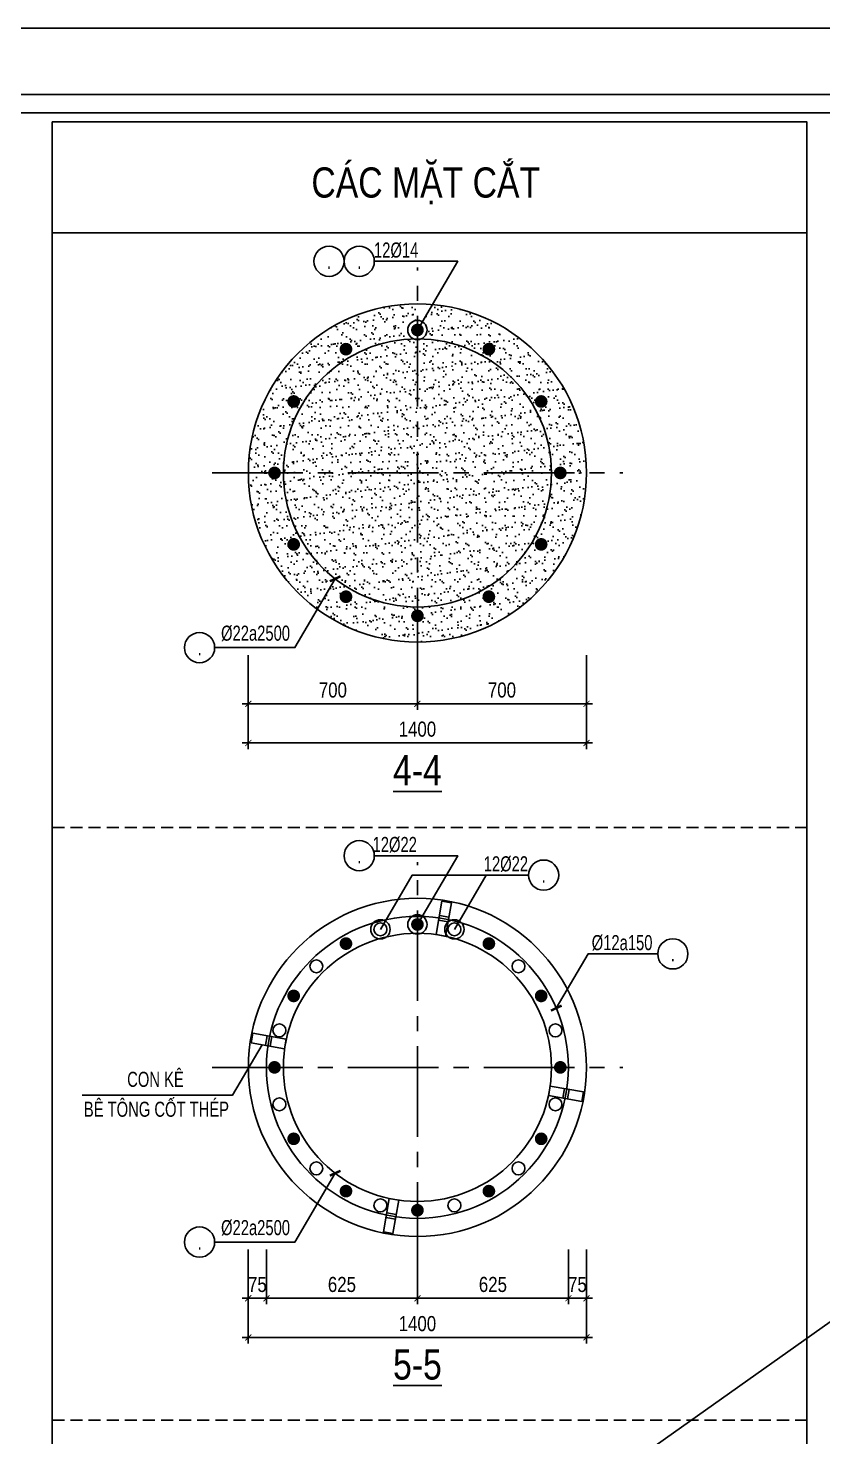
# Model space of a CAD drawing. Extents: x 171424 to 249266, y 74893 to 149166.
# Drawn here: x 181588 to 184878, y 83912 to 89743 of the extents above; entities that cross this region are included whole.
import ezdxf
from ezdxf.enums import TextEntityAlignment as Align

# ---------------------------------------------------------------- set-up
doc = ezdxf.new("R2010")
doc.units = 0
doc.header["$LTSCALE"] = 500
doc.header["$MEASUREMENT"] = 0
doc.header["$PDMODE"] = 3
doc.linetypes.add('CENTER2', pattern=[1.125, 0.75, -0.125, 0.125, -0.125])
doc.linetypes.add('HIDDEN', pattern=[0.375, 0.25, -0.125])
doc.layers.get('0').update_dxf_attribs({"linetype": 'CONTINUOUS'})
doc.layers.get('DEFPOINTS').update_dxf_attribs({"linetype": 'CONTINUOUS'})
for name, color, linetype in [('01.CDC.AXIS', 160, 'CENTER2'), ('02.CDC.DIM', 1, 'CONTINUOUS'), ('03.CDC.BORDER', 3, 'CONTINUOUS'), ('04.CDC.HIDDEN', 8, 'HIDDEN'), ('05.CDC.STEEL', 4, 'CONTINUOUS'), ('06.CDC.TEXT', 2, 'CONTINUOUS'), ('10.CDC.HATCH', 9, 'CONTINUOUS'), ('11.CDC.NOTE', 8, 'CONTINUOUS'), ('CDC-KHUNGTEN', 7, 'CONTINUOUS'), ('CDC.10.HATCH', 9, 'CONTINUOUS')]:
    doc.layers.add(name, color=color, linetype=linetype)
doc.layers.add('KCS_Plotter', color=11, linetype='CONTINUOUS', plot=False)
doc.styles.add('ARIAL', font='arial.ttf', dxfattribs={"width": 0.8})
doc.dimstyles.new('DIM25', dxfattribs={"dimscale": 25, "dimtxt": 2.5, "dimasz": 1, "dimexe": 1, "dimexo": 0, "dimgap": 1, "dimtad": 1, "dimdec": 0, "dimdsep": 46, "dimtxsty": 'ARIAL', "dimblk": 'ARCHTICK', "dimcen": 1, "dimdle": 1, "dimclrd": 1, "dimclre": 1, "dimclrt": 2, "dimadec": 0, "dimazin": 0, "dimtfac": 1, "dimtdec": 0, "dimtix": 1, "dimtmove": 2, "dimatfit": 3, "dimldrblk": 'ARCHTICK', "dimfxl": 1, "dimtolj": 1, "dimtzin": 0, "dimarcsym": 0})

# ---------------------------------------------------------------- blocks, each defined once
blk = doc.blocks.new('_ArchTick')
at = {"color": 0, "linetype": 'ByBlock', "const_width": 0.15}
blk.add_lwpolyline([(-0.5, -0.5), (0.5, 0.5)], dxfattribs=at)
blk = doc.blocks.new('*D201')
at = {"layer": '02.CDC.DIM', "color": 1, "lineweight": -2, "transparency": 16777216}
for p, q in [((182499.9, 87147.2), (182499.9, 86758.8)), ((183899.9, 87147.2), (183899.9, 86758.8)), ((183924.9, 86783.8), (182474.9, 86783.8))]:
    blk.add_line(p, q, dxfattribs=at)
at = {"layer": 'DEFPOINTS', "color": 0, "transparency": 16777216}
for p in [(182499.9, 87147.2), (183899.9, 87147.2), (182499.9, 86783.8)]:
    blk.add_point(p, dxfattribs=at)
at = {"layer": '02.CDC.DIM', "color": 1, "lineweight": -2, "transparency": 16777216, "xscale": 25, "yscale": 25, "zscale": 25, "rotation": 180}
blk.add_blockref('_ArchTick', (182499.9, 86783.8), dxfattribs=at)
at = {"layer": '02.CDC.DIM', "color": 1, "lineweight": -2, "transparency": 16777216, "xscale": 25, "yscale": 25, "zscale": 25}
blk.add_blockref('_ArchTick', (183899.9, 86783.8), dxfattribs=at)
at = {"layer": '02.CDC.DIM', "color": 2, "transparency": 16777216, "insert": (183199.9, 86840.7), "char_height": 62.5, "attachment_point": 5, "style": 'ARIAL'}
blk.add_mtext('\\A1;1400', dxfattribs=at)
blk = doc.blocks.new('*D202')
at = {"layer": '02.CDC.DIM', "color": 1, "lineweight": -2, "transparency": 16777216}
for p, q in [((183199.9, 87147.2), (183199.9, 86920.9)), ((183899.9, 87147.2), (183899.9, 86920.9)), ((183924.9, 86945.9), (183174.9, 86945.9))]:
    blk.add_line(p, q, dxfattribs=at)
at = {"layer": 'DEFPOINTS', "color": 0, "transparency": 16777216}
for p in [(183199.9, 87147.2), (183899.9, 87147.2), (183199.9, 86945.9)]:
    blk.add_point(p, dxfattribs=at)
at = {"layer": '02.CDC.DIM', "color": 1, "lineweight": -2, "transparency": 16777216, "xscale": 25, "yscale": 25, "zscale": 25, "rotation": 180}
blk.add_blockref('_ArchTick', (183199.9, 86945.9), dxfattribs=at)
at = {"layer": '02.CDC.DIM', "color": 1, "lineweight": -2, "transparency": 16777216, "xscale": 25, "yscale": 25, "zscale": 25}
blk.add_blockref('_ArchTick', (183899.9, 86945.9), dxfattribs=at)
at = {"layer": '02.CDC.DIM', "color": 2, "transparency": 16777216, "insert": (183549.9, 87002.8), "char_height": 62.5, "attachment_point": 5, "style": 'ARIAL'}
blk.add_mtext('\\A1;700', dxfattribs=at)
blk = doc.blocks.new('*D203')
at = {"layer": '02.CDC.DIM', "color": 1, "lineweight": -2, "transparency": 16777216}
for p, q in [((182499.9, 87147.2), (182499.9, 86920.9)), ((183199.9, 87130.8), (183199.9, 86920.9)), ((183224.9, 86945.9), (182474.9, 86945.9))]:
    blk.add_line(p, q, dxfattribs=at)
at = {"layer": 'DEFPOINTS', "color": 0, "transparency": 16777216}
for p in [(182499.9, 87147.2), (183199.9, 87130.8), (182499.9, 86945.9)]:
    blk.add_point(p, dxfattribs=at)
at = {"layer": '02.CDC.DIM', "color": 1, "lineweight": -2, "transparency": 16777216, "xscale": 25, "yscale": 25, "zscale": 25, "rotation": 180}
blk.add_blockref('_ArchTick', (182499.9, 86945.9), dxfattribs=at)
at = {"layer": '02.CDC.DIM', "color": 1, "lineweight": -2, "transparency": 16777216, "xscale": 25, "yscale": 25, "zscale": 25}
blk.add_blockref('_ArchTick', (183199.9, 86945.9), dxfattribs=at)
at = {"layer": '02.CDC.DIM', "color": 2, "transparency": 16777216, "insert": (182849.9, 87002.8), "char_height": 62.5, "attachment_point": 5, "style": 'ARIAL'}
blk.add_mtext('\\A1;700', dxfattribs=at)
blk = doc.blocks.new('*D204')
at = {"layer": '02.CDC.DIM', "color": 1, "lineweight": -2, "transparency": 16777216}
for p, q in [((182499.9, 84686.4), (182499.9, 84298)), ((183899.9, 84686.4), (183899.9, 84298)), ((183924.9, 84323), (182474.9, 84323))]:
    blk.add_line(p, q, dxfattribs=at)
at = {"layer": 'DEFPOINTS', "color": 0, "transparency": 16777216}
for p in [(182499.9, 84686.4), (183899.9, 84686.4), (182499.9, 84323)]:
    blk.add_point(p, dxfattribs=at)
at = {"layer": '02.CDC.DIM', "color": 1, "lineweight": -2, "transparency": 16777216, "xscale": 25, "yscale": 25, "zscale": 25, "rotation": 180}
blk.add_blockref('_ArchTick', (182499.9, 84323), dxfattribs=at)
at = {"layer": '02.CDC.DIM', "color": 1, "lineweight": -2, "transparency": 16777216, "xscale": 25, "yscale": 25, "zscale": 25}
blk.add_blockref('_ArchTick', (183899.9, 84323), dxfattribs=at)
at = {"layer": '02.CDC.DIM', "color": 2, "transparency": 16777216, "insert": (183199.9, 84379.9), "char_height": 62.5, "attachment_point": 5, "style": 'ARIAL'}
blk.add_mtext('\\A1;1400', dxfattribs=at)
blk = doc.blocks.new('*D205')
at = {"layer": '02.CDC.DIM', "color": 1, "lineweight": -2, "transparency": 16777216}
for p, q in [((183199.9, 84686.4), (183199.9, 84460.1)), ((183824.9, 84686.4), (183824.9, 84460.1)), ((183849.9, 84485.1), (183174.9, 84485.1))]:
    blk.add_line(p, q, dxfattribs=at)
at = {"layer": 'DEFPOINTS', "color": 0, "transparency": 16777216}
for p in [(183199.9, 84686.4), (183824.9, 84686.4), (183199.9, 84485.1)]:
    blk.add_point(p, dxfattribs=at)
at = {"layer": '02.CDC.DIM', "color": 1, "lineweight": -2, "transparency": 16777216, "xscale": 25, "yscale": 25, "zscale": 25, "rotation": 180}
blk.add_blockref('_ArchTick', (183199.9, 84485.1), dxfattribs=at)
at = {"layer": '02.CDC.DIM', "color": 1, "lineweight": -2, "transparency": 16777216, "xscale": 25, "yscale": 25, "zscale": 25}
blk.add_blockref('_ArchTick', (183824.9, 84485.1), dxfattribs=at)
at = {"layer": '02.CDC.DIM', "color": 2, "transparency": 16777216, "insert": (183512.4, 84542), "char_height": 62.5, "attachment_point": 5, "style": 'ARIAL'}
blk.add_mtext('\\A1;625', dxfattribs=at)
blk = doc.blocks.new('*D206')
at = {"layer": '02.CDC.DIM', "color": 1, "lineweight": -2, "transparency": 16777216}
for p, q in [((182499.9, 84686.4), (182499.9, 84460.1)), ((182574.9, 84686.4), (182574.9, 84460.1)), ((182499.9, 84485.1), (182474.9, 84485.1)), ((182574.9, 84485.1), (182499.9, 84485.1)), ((182574.9, 84485.1), (182599.9, 84485.1))]:
    blk.add_line(p, q, dxfattribs=at)
at = {"layer": 'DEFPOINTS', "color": 0, "transparency": 16777216}
for p in [(182499.9, 84686.4), (182574.9, 84686.4), (182499.9, 84485.1)]:
    blk.add_point(p, dxfattribs=at)
at = {"layer": '02.CDC.DIM', "color": 1, "lineweight": -2, "transparency": 16777216, "xscale": 25, "yscale": 25, "zscale": 25}
blk.add_blockref('_ArchTick', (182499.9, 84485.1), dxfattribs=at)
at = {"layer": '02.CDC.DIM', "color": 1, "lineweight": -2, "transparency": 16777216, "xscale": 25, "yscale": 25, "zscale": 25, "rotation": 180}
blk.add_blockref('_ArchTick', (182574.9, 84485.1), dxfattribs=at)
at = {"layer": '02.CDC.DIM', "color": 2, "transparency": 16777216, "insert": (182537.4, 84541.9), "char_height": 62.5, "attachment_point": 5, "style": 'ARIAL'}
blk.add_mtext('\\A1;75', dxfattribs=at)
blk = doc.blocks.new('*D207')
at = {"layer": '02.CDC.DIM', "color": 1, "lineweight": -2, "transparency": 16777216}
for p, q in [((182574.9, 84686.4), (182574.9, 84460.1)), ((183199.9, 84670), (183199.9, 84460.1)), ((183224.9, 84485.1), (182549.9, 84485.1))]:
    blk.add_line(p, q, dxfattribs=at)
at = {"layer": 'DEFPOINTS', "color": 0, "transparency": 16777216}
for p in [(182574.9, 84686.4), (183199.9, 84670), (182574.9, 84485.1)]:
    blk.add_point(p, dxfattribs=at)
at = {"layer": '02.CDC.DIM', "color": 1, "lineweight": -2, "transparency": 16777216, "xscale": 25, "yscale": 25, "zscale": 25, "rotation": 180}
blk.add_blockref('_ArchTick', (182574.9, 84485.1), dxfattribs=at)
at = {"layer": '02.CDC.DIM', "color": 1, "lineweight": -2, "transparency": 16777216, "xscale": 25, "yscale": 25, "zscale": 25}
blk.add_blockref('_ArchTick', (183199.9, 84485.1), dxfattribs=at)
at = {"layer": '02.CDC.DIM', "color": 2, "transparency": 16777216, "insert": (182887.4, 84542), "char_height": 62.5, "attachment_point": 5, "style": 'ARIAL'}
blk.add_mtext('\\A1;625', dxfattribs=at)
blk = doc.blocks.new('*D208')
at = {"layer": '02.CDC.DIM', "color": 1, "lineweight": -2, "transparency": 16777216}
for p, q in [((183824.9, 84686.4), (183824.9, 84460.1)), ((183899.9, 84686.4), (183899.9, 84460.1)), ((183824.9, 84485.1), (183799.9, 84485.1)), ((183899.9, 84485.1), (183824.9, 84485.1)), ((183899.9, 84485.1), (183924.9, 84485.1))]:
    blk.add_line(p, q, dxfattribs=at)
at = {"layer": 'DEFPOINTS', "color": 0, "transparency": 16777216}
for p in [(183824.9, 84686.4), (183899.9, 84686.4), (183824.9, 84485.1)]:
    blk.add_point(p, dxfattribs=at)
at = {"layer": '02.CDC.DIM', "color": 1, "lineweight": -2, "transparency": 16777216, "xscale": 25, "yscale": 25, "zscale": 25}
blk.add_blockref('_ArchTick', (183824.9, 84485.1), dxfattribs=at)
at = {"layer": '02.CDC.DIM', "color": 1, "lineweight": -2, "transparency": 16777216, "xscale": 25, "yscale": 25, "zscale": 25, "rotation": 180}
blk.add_blockref('_ArchTick', (183899.9, 84485.1), dxfattribs=at)
at = {"layer": '02.CDC.DIM', "color": 2, "transparency": 16777216, "insert": (183862.4, 84541.9), "char_height": 62.5, "attachment_point": 5, "style": 'ARIAL'}
blk.add_mtext('\\A1;75', dxfattribs=at)
blk = doc.blocks.new('KHUNG A1')
at = {"layer": 'CDC-KHUNGTEN'}
blk.add_lwpolyline([(10366.22, 712.17), (10366.22, 1278.17), (9655.22, 1278.17), (9655.22, 712.17)], close=True, dxfattribs=at)
at = {"layer": 'CDC.10.HATCH', "color": 8}
blk.add_lwpolyline([(9652.22, 709.17), (10447.22, 709.17), (10447.22, 1281.17), (9652.22, 1281.17)], close=True, dxfattribs=at)
at = {"layer": 'DEFPOINTS', "color": 1}
blk.add_lwpolyline([(9617.22, 698.17), (9617.22, 1292.17), (10458.22, 1292.17), (10458.22, 698.17), (9617.22, 698.17)], close=True, dxfattribs=at)

msp = doc.modelspace()

# ---------------------------------------------------------------- hatches: boundary and pattern name
at = {"layer": '10.CDC.HATCH'}
h = msp.add_hatch(dxfattribs=at)
h.set_pattern_fill('AR-SAND', color=256, scale=30, style=0)
h.set_pattern_definition([(37.5, (41078.447, 25262.434), (-1.889801, 57.804713), [0, -45.6, 0, -51, 0, -48.75]), (7.5, (41078.45, 25262.43), (53.0933, 84.664382), [0, -24.6, 0, -41.1, 0, -15.75]), (327.5, (41041.547, 25262.434), (93.424256, 0.169772), [0, -15, 0, -54, 0, -70.5]), (317.5, (41041.55, 25262.43), (90.1838, 26.330267), [0, -7.5, 0, -35.4, 0, -40.5])])
h.paths.add_polyline_path([(183184.31, 88456.56, -0.3009031), (183159.95, 88493.37, -0.4142136), (183199.95, 88533.37), (183199.95, 88601.78, 0.4142136), (182499.95, 87901.78), (182595.23, 87901.78, -0.4142136), (182608.35, 87914.9, -0.4142136), (182621.48, 87901.78), (182644.95, 87901.78, -0.4059844)])
h.paths.add_polyline_path([(182694.17, 88208.94, -1), (182681.05, 88186.21, -1)], flags=16)
h.paths.add_polyline_path([(182892.78, 88407.55, -1), (182915.52, 88420.68, -1)], flags=16)
h.paths.add_polyline_path([(183199.95, 88453.38, -0.1007529), (183184.31, 88456.56, 0.4059844), (182644.95, 87901.78), (183199.95, 87901.78)], flags=17)
h.paths.add_polyline_path([(183261.86, 88599.04), (183220.17, 88527.88, -0.266226), (183239.94, 88493.37, -0.3009031), (183215.58, 88456.56, -0.4059844), (183754.95, 87901.78), (183778.42, 87901.78, -0.4142136), (183791.54, 87914.9, -0.4142136), (183804.67, 87901.78), (183899.95, 87901.78, 0.3885051)])
h.paths.add_polyline_path([(183484.38, 88420.68, -1), (183507.11, 88407.55, -1)], flags=16)
h.paths.add_polyline_path([(183705.72, 88208.94, -1), (183718.84, 88186.21, -1)], flags=16)
h.paths.add_polyline_path([(183215.58, 88456.56, -0.1007529), (183199.95, 88453.38), (183199.95, 87901.78), (183754.95, 87901.78, 0.4059844)])
h.paths.add_polyline_path([(183754.95, 87901.78), (183199.95, 87901.78), (183199.95, 87346.78, 0.4142136)], flags=17)
h.paths.add_polyline_path([(183899.95, 87901.78), (183804.67, 87901.78, -0.4142136), (183791.54, 87888.65, -0.4142136), (183778.42, 87901.78), (183754.95, 87901.78, -0.4142136), (183199.95, 87346.78), (183199.95, 87323.31, -0.4142136), (183213.07, 87310.19, -0.4142136), (183199.95, 87297.06), (183199.95, 87201.78, 0.4142136)])
h.paths.add_polyline_path([(183718.84, 87617.35, -1), (183705.72, 87594.62, -1)], flags=16)
h.paths.add_polyline_path([(183507.11, 87396.01, -1), (183484.38, 87382.88, -1)], flags=16)
h.paths.add_polyline_path([(183186.82, 87310.19, -0.4142136), (183199.95, 87323.31), (183199.95, 87346.78, -0.1666531), (182859.43, 87463.52), (182785.63, 87337.57, 0.1596865), (183199.95, 87201.78), (183199.95, 87297.06, -0.4142136)])
h.paths.add_polyline_path([(182915.52, 87382.88, -1), (182892.78, 87396.01, -1)], flags=16)
h.paths.add_polyline_path([(182644.95, 87901.78), (182621.48, 87901.78, -0.4142136), (182608.35, 87888.65, -0.4142136), (182595.23, 87901.78), (182499.95, 87901.78, 0.238736), (182785.63, 87337.57), (182859.43, 87463.52, -0.2315748)])
h.paths.add_polyline_path([(182681.05, 87617.35, -1), (182694.17, 87594.62, -1)], flags=16)
h.paths.add_polyline_path([(183199.95, 87901.78), (182644.95, 87901.78, 0.4142136), (183199.95, 87346.78)])

# ---------------------------------------------------------------- linework, layer by layer
at = {"layer": '01.CDC.AXIS'}
for p, q in [((183199.95, 87051.78), (183199.95, 88751.78)), ((182349.95, 87901.78), (184049.95, 87901.78)), ((183199.95, 84591.01), (183199.95, 86291.01)), ((182349.95, 85441.01), (184049.95, 85441.01))]:
    msp.add_line(p, q, dxfattribs=at)
at = {"layer": '03.CDC.BORDER'}
for p, q in [((181688.46, 89355.41), (181688.46, 78822.64)), ((181688.46, 88895.41), (184811.43, 88895.41)), ((183327.12, 86043.13), (183287.73, 86050.08)), ((183330.6, 86062.83), (183291.2, 86069.77)), ((182578.13, 85571.66), (182571.18, 85532.26)), ((182597.82, 85568.18), (182590.88, 85528.79)), ((183802.07, 85313.83), (183809.02, 85353.22)), ((183821.77, 85310.36), (183828.71, 85349.75)), ((183069.3, 84819.19), (183108.69, 84812.24)), ((183072.77, 84838.88), (183112.16, 84831.94))]:
    msp.add_line(p, q, dxfattribs=at)
msp.add_lwpolyline([(181688.46, 89355.41), (184811.43, 89355.41), (184811.43, 78822.64), (181688.46, 78822.64)], dxfattribs=at)
for points in [[(183277.31, 85990.99), (183316.7, 85984.04), (183341.01, 86121.92), (183301.62, 86128.86)], [(182649.97, 85518.37), (182656.91, 85557.76), (182519.04, 85582.07), (182512.09, 85542.68)], [(183749.93, 85363.64), (183742.98, 85324.25), (183880.86, 85299.94), (183887.8, 85339.33)], [(183122.58, 84891.03), (183083.19, 84897.97), (183058.88, 84760.1), (183098.27, 84753.15)]]:
    msp.add_lwpolyline(points, close=True, dxfattribs=at)
for centre in [(183199.95, 87901.78), (183199.95, 85441.01)]:
    msp.add_circle(centre, 700, dxfattribs=at)
at = {"layer": '04.CDC.HIDDEN', "ltscale": 0.4}
for p, q in [((181688.46, 86434.64), (184811.43, 86434.64)), ((181688.46, 83980.64), (184811.43, 83980.64))]:
    msp.add_line(p, q, dxfattribs=at)
at = {"layer": '05.CDC.STEEL', "const_width": 26.25}
for points in [[(183213.07, 88493.37, 1), (183186.82, 88493.37, 1)], [(182915.52, 88420.68, 1), (182892.78, 88407.55, 1)], [(183507.11, 88407.55, 1), (183484.38, 88420.68, 1)], [(182694.17, 88208.94, 1), (182681.05, 88186.21, 1)], [(183718.84, 88186.21, 1), (183705.72, 88208.94, 1)], [(182608.35, 87914.9, 1), (182608.35, 87888.65, 1)], [(183791.54, 87888.65, 1), (183791.54, 87914.9, 1)], [(182681.05, 87617.35, 1), (182694.17, 87594.62, 1)], [(183705.72, 87594.62, 1), (183718.84, 87617.35, 1)], [(182892.78, 87396.01, 1), (182915.52, 87382.88, 1)], [(183484.38, 87382.88, 1), (183507.11, 87396.01, 1)], [(183186.82, 87310.19, 1), (183213.07, 87310.19, 1)], [(183213.07, 86032.6, 1), (183186.82, 86032.6, 1)], [(182915.52, 85959.9, 1), (182892.78, 85946.78, 1)], [(183507.11, 85946.78, 1), (183484.38, 85959.9, 1)], [(182694.17, 85748.17, 1), (182681.05, 85725.44, 1)], [(183718.84, 85725.44, 1), (183705.72, 85748.17, 1)], [(182608.35, 85454.13, 1), (182608.35, 85427.88, 1)], [(183791.54, 85427.88, 1), (183791.54, 85454.13, 1)], [(182681.05, 85156.58, 1), (182694.17, 85133.84, 1)], [(183705.72, 85133.84, 1), (183718.84, 85156.58, 1)], [(182892.78, 84935.23, 1), (182915.52, 84922.11, 1)], [(183484.38, 84922.11, 1), (183507.11, 84935.23, 1)], [(183186.82, 84849.41, 1), (183213.07, 84849.41, 1)]]:
    msp.add_lwpolyline(points, format="xyb", close=True, dxfattribs=at)
at = {"layer": '05.CDC.STEEL'}
for centre, radius in [((183199.95, 87901.78), 555), ((183199.95, 85441.01), 625), ((183046.83, 86012.44), 26.72), ((183353.06, 86012.44), 26.72), ((183199.95, 85441.01), 555), ((182781.63, 85859.33), 26.72), ((183618.27, 85859.33), 26.72), ((182628.51, 85594.12), 26.72), ((183771.38, 85594.12), 26.72), ((182628.51, 85287.89), 26.72), ((183771.38, 85287.89), 26.72), ((182781.63, 85022.69), 26.72), ((183618.27, 85022.69), 26.72), ((183046.83, 84869.57), 26.72), ((183353.06, 84869.57), 26.72)]:
    msp.add_circle(centre, radius, dxfattribs=at)
at = {"layer": '11.CDC.NOTE'}
for points in [[(183199.95, 88493.37), (183366.65, 88777.87), (183021.51, 88777.87)], [(182859.43, 87463.52), (182692.43, 87178.52), (182360.47, 87178.52)], [(183199.95, 86032.6), (183366.65, 86317.1), (183021.51, 86317.1)], [(183046.83, 86012.44), (183178.36, 86236.9), (183659.94, 86236.9)], [(183353.06, 86012.44), (183484.59, 86236.9), (183659.94, 86236.9)], [(183774.79, 85686.31), (183906.32, 85910.77), (184194.81, 85910.77)], [(182557.08, 85534.75), (182434.78, 85326.03), (181811.63, 85326.03)], [(182859.43, 85002.75), (182692.43, 84717.74), (182360.47, 84717.74)]]:
    msp.add_lwpolyline(points, dxfattribs=at)
at = {"layer": '11.CDC.NOTE', "const_width": 10}
for points in [[(182837.43, 87453.26), (182881.43, 87473.78)], [(183752.8, 85676.06), (183796.79, 85696.57)], [(182837.43, 84992.49), (182881.43, 85013)]]:
    msp.add_lwpolyline(points, dxfattribs=at)
at = {"layer": '11.CDC.NOTE'}
for centre, radius in [((182834.01, 88777.87), 62.5), ((182959.01, 88777.87), 62.5), ((183199.95, 88493.37), 40), ((182297.97, 87178.52), 62.5), ((182959.01, 86317.1), 62.5), ((183722.44, 86236.9), 62.5), ((183199.95, 86032.6), 40), ((183046.83, 86012.44), 40), ((183353.06, 86012.44), 40), ((184257.31, 85910.77), 62.5), ((182297.97, 84717.74), 62.5)]:
    msp.add_circle(centre, radius, dxfattribs=at)
at = {"layer": 'KCS_Plotter'}
msp.add_line((171467.17, 74892.91), (192492.17, 89742.91), dxfattribs=at)

# ---------------------------------------------------------------- block references
at = {"xscale": 25, "yscale": 25, "zscale": 25}
msp.add_blockref('KHUNG A1', (-68963.42, 57438.58), dxfattribs=at)

# ---------------------------------------------------------------- texts
at = {"layer": '06.CDC.TEXT', "style": 'ARIAL', "width": 0.8}
msp.add_text('CÁC MẶT CẮT', height=125, dxfattribs=at).set_placement((183234.41, 89041.53), align=Align.CENTER)
at = {"layer": '06.CDC.TEXT', "style": 'ARIAL'}
for s, height, width, p in [('12%%C14', 62.5, 0.7, (183111.9, 88824.65)), ('%%C22a2500', 62.5, 0.7, (182529.76, 87238.55)), ('%%U4-4', 125, 0.8, (183199.95, 86671.09)), ('12%%C22', 62.5, 0.7, (183105.97, 86363.88)), ('12%%C22', 62.5, 0.7, (183566.22, 86283.68)), ('%%C12a150', 62.5, 0.7, (184047.22, 85957.55)), ('CON KÊ', 62.5, 0.7, (182115.48, 85399.55)), ('BÊ TÔNG CỐT THÉP', 62.5, 0.7, (182119.41, 85276.65)), ('%%C22a2500', 62.5, 0.7, (182529.76, 84777.78)), ('%%U5-5', 125, 0.8, (183199.95, 84210.32))]:
    msp.add_text(s, height=height, dxfattribs=dict(at, width=width)).set_placement(p, align=Align.MIDDLE)
at = {"layer": '06.CDC.TEXT', "style": 'ARIAL', "width": 0.7}
for p in [(182834.01, 88777.87), (182959.01, 88777.87), (182297.97, 87178.52), (182959.01, 86317.1), (183722.44, 86236.9), (184257.31, 85910.77), (182297.97, 84717.74)]:
    msp.add_text('.', height=62.5, dxfattribs=at).set_placement(p, align=Align.MIDDLE_CENTER)

# ---------------------------------------------------------------- dimensions: what is measured, and where the dimension line sits
at = {"layer": '02.CDC.DIM'}
for base, p1, p2, picture, middle in [((182499.95, 86783.76), (183899.95, 87147.18), (182499.95, 87147.18), '*D201', (183199.95, 86840.67)), ((182499.95, 86945.88), (183199.95, 87130.81), (182499.95, 87147.18), '*D203', (182849.95, 87002.79)), ((183199.95, 86945.88), (183899.95, 87147.18), (183199.95, 87147.18), '*D202', (183549.95, 87002.79)), ((182499.95, 84322.98), (183899.95, 84686.4), (182499.95, 84686.4), '*D204', (183199.95, 84379.9)), ((182499.95, 84485.11), (182574.95, 84686.4), (182499.95, 84686.4), '*D206', (182537.45, 84541.89)), ((182574.95, 84485.11), (183199.95, 84670.03), (182574.95, 84686.4), '*D207', (182887.45, 84542.02)), ((183199.95, 84485.11), (183824.95, 84686.4), (183199.95, 84686.4), '*D205', (183512.45, 84542.02)), ((183824.95, 84485.11), (183899.95, 84686.4), (183824.95, 84686.4), '*D208', (183862.45, 84541.89))]:
    dim = msp.add_linear_dim(base=base, p1=p1, p2=p2, dimstyle='DIM25', dxfattribs=at)
    dim.commit()
    dim.dimension.update_dxf_attribs({"geometry": picture, "text_midpoint": middle})

doc.saveas('drawing.dxf')
